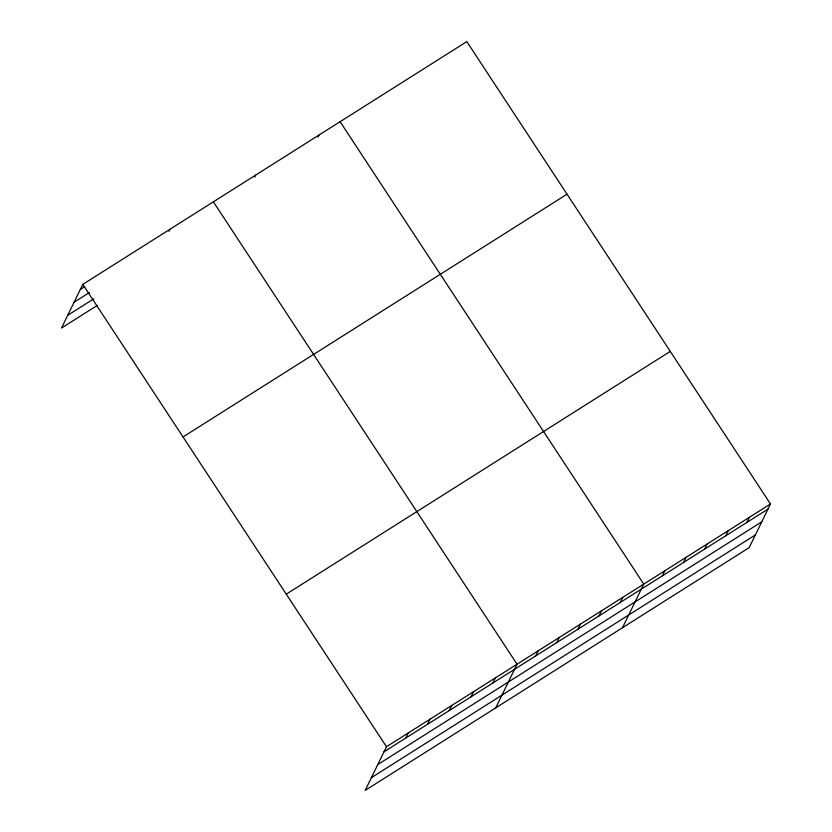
<?xml version="1.0" encoding="UTF-8"?>
<svg xmlns="http://www.w3.org/2000/svg" width="832" height="832" viewBox="0 0 832 832"><rect width="100%" height="100%" fill="white"/><g stroke="black" fill="none" stroke-linecap="round" stroke-linejoin="round"><path stroke-width="1.25" d="M770.484 503.974L386.474 746.741L365.186 790.4L749.185 547.633L770.484 503.974L466.814 41.6L82.815 284.367L61.516 328.026L97.427 305.323M168.854 231.379L169.853 229.341M254.623 177.164L255.611 175.126M317.98 137.103L318.978 135.065M405.746 738.078L408.231 732.982M427.513 724.329L429.998 719.233M449.27 710.57L451.755 705.474M471.037 696.81L473.512 691.714M492.794 683.051L495.279 677.955M495.747 707.855L517.036 664.206L213.377 201.822M535.673 655.949L538.158 650.853M556.795 642.595L559.281 637.499M577.918 629.242L580.403 624.146M599.03 615.888L601.515 610.792M620.152 602.534L622.638 597.438M622.471 627.744L643.76 584.085L340.101 121.711M662.397 575.827L664.882 570.742M683.519 562.484L686.005 557.388M704.631 549.13L707.117 544.034M725.754 535.777L728.239 530.681M746.876 522.423L749.362 517.327M80.33 289.463L84.677 286.707M74.121 302.182L89.357 292.552M67.725 315.297L93.839 298.792M183.019 436.956L567.029 194.189M286.27 594.162L670.27 351.395M383.989 751.837L767.998 509.07M377.78 764.566L761.79 521.799M371.384 777.67L755.394 534.903M82.815 284.367L386.474 746.741"/></g></svg>
